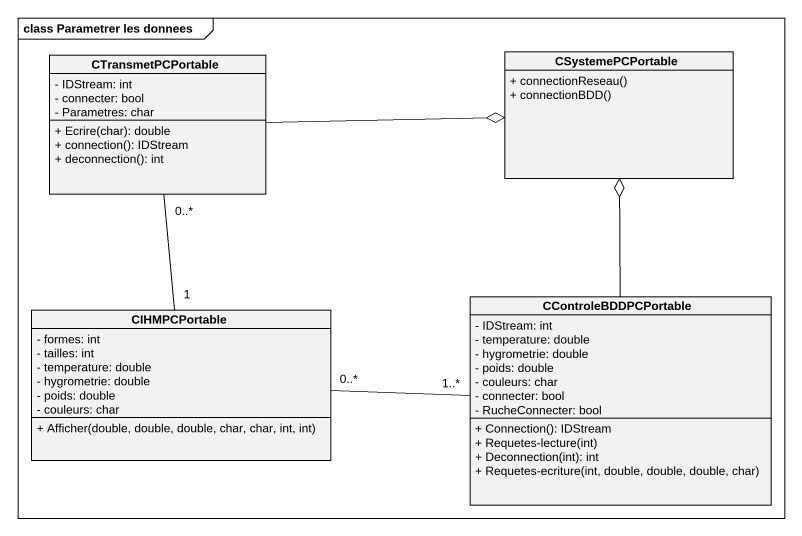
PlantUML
@startuml
mainframe class Parametrer les donnees
hide circle
hide empty members
skinparam classAttributeIconSize 0
class CSystemePCPortable {
  + connectionReseau()
  + connectionBDD()
}
class CTransmetPCPortable {
  - IDStream: int
  - connecter: bool
  - Parametres: char
  + Ecrire(char): double
  + connection(): IDStream
  + deconnection(): int
}
class CControleBDDPCPortable {
  - IDStream: int
  - temperature: double
  - hygrometrie: double
  - poids: double
  - couleurs: char
  - connecter: bool
  - RucheConnecter: bool
  + Connection(): IDStream
  + Requetes-lecture(int)
  + Deconnection(int): int
  + Requetes-ecriture(int, double, double, double, char)
}
class CIHMPCPortable {
  - formes: int
  - tailles: int
  - temperature: double
  - hygrometrie: double
  - poids: double
  - couleurs: char
  + Afficher(double, double, double, char, char, int, int)
}
CTransmetPCPortable -right-o CSystemePCPortable
CControleBDDPCPortable -up-o CSystemePCPortable
CIHMPCPortable "1" -up- "0..*" CTransmetPCPortable
CIHMPCPortable "0..*" -right- "1..*" CControleBDDPCPortable
@enduml
